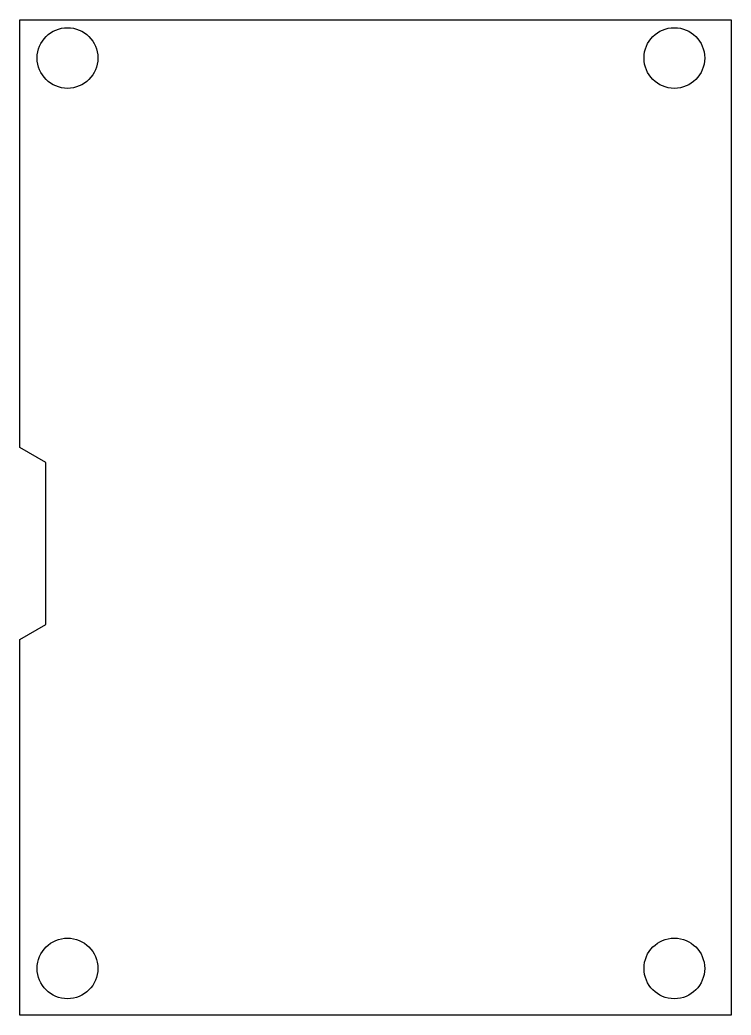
# Model space of a CAD drawing. Header units: millimetres. Extents: x 130.9 to 166.1, y 80.4 to 129.6.
import ezdxf

# ---------------------------------------------------------------- set-up
doc = ezdxf.new("R2010")
doc.units = ezdxf.units.MM
doc.header["$LTSCALE"] = 16.335
doc.layers.get('0').update_dxf_attribs({"linetype": 'CONTINUOUS'})

msp = doc.modelspace()

# ---------------------------------------------------------------- linework, layer by layer
at = {"color": 7, "linetype": 'CONTINUOUS'}
for p, q in [((130.92, 108.452), (130.92, 129.595)), ((130.92, 129.595), (166.08, 129.595)), ((166.08, 129.595), (166.08, 80.405)), ((132.202, 107.711), (130.92, 108.452)), ((132.202, 99.711), (132.202, 107.711)), ((130.92, 98.971), (132.202, 99.711)), ((130.92, 80.405), (130.92, 98.971)), ((166.08, 80.405), (130.92, 80.405))]:
    msp.add_line(p, q, dxfattribs=at)
for centre in [(133.274, 127.711), (163.274, 127.711), (133.274, 82.711), (163.274, 82.711)]:
    msp.add_circle(centre, 1.5, dxfattribs=at)

doc.saveas('drawing.dxf')
